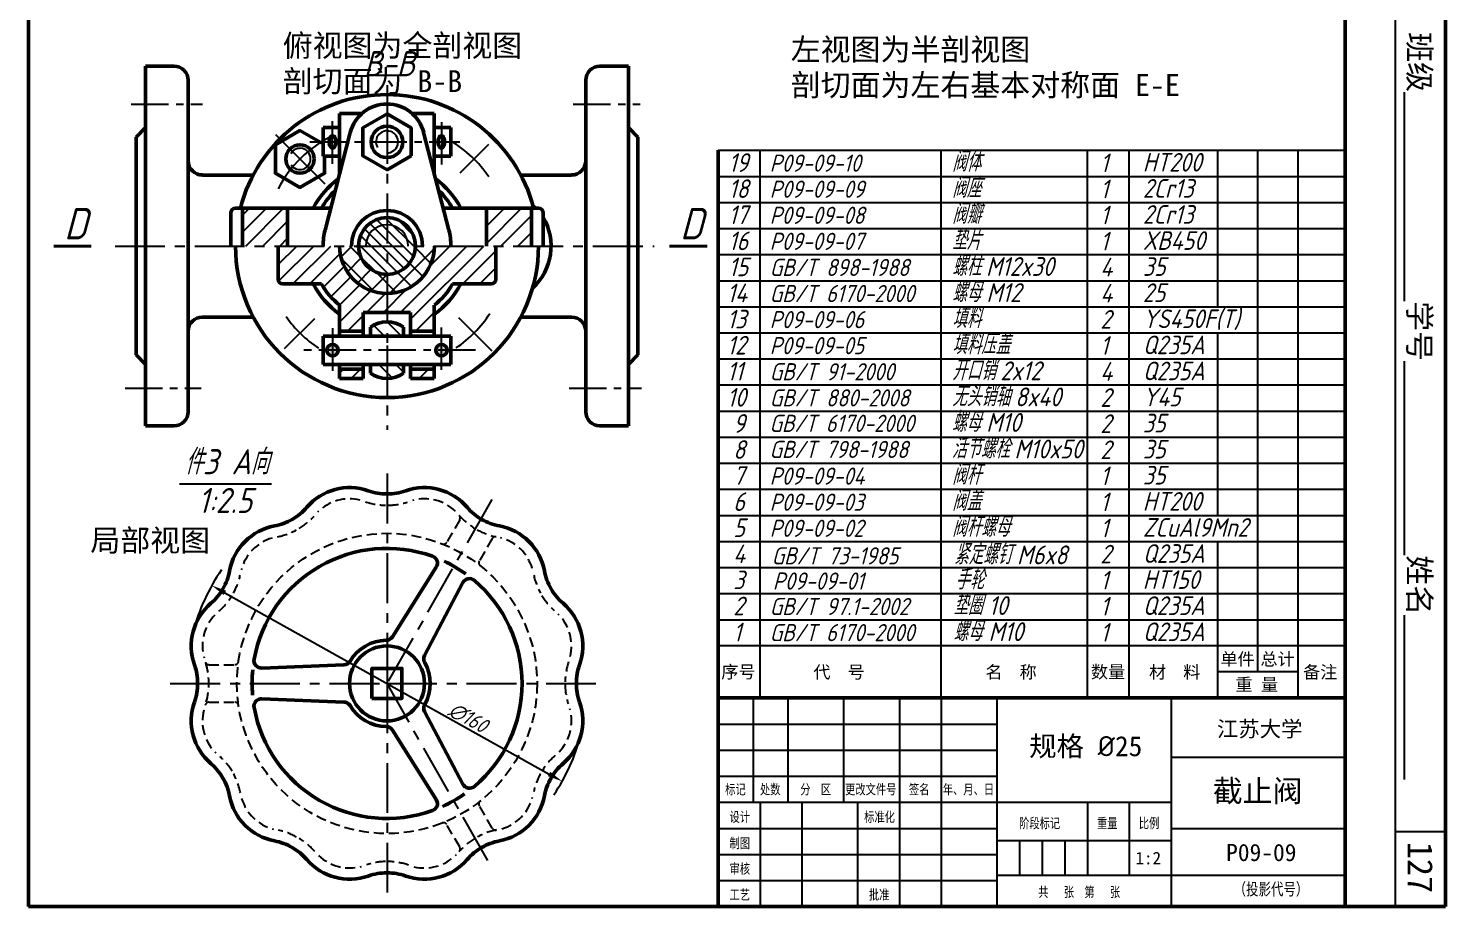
# Model space of a CAD drawing. Header units: millimetres. Extents: x 0 to 226, y 0 to 322.
# Drawn here: x 0 to 226, y 0 to 140 of the extents above; entities that cross this region are included whole.
import ezdxf

# ---------------------------------------------------------------- set-up
doc = ezdxf.new("R2010")
doc.units = ezdxf.units.MM
doc.header["$LTSCALE"] = 0.25
doc.linetypes.add('CENTER', pattern=[50.8, 31.75, -6.35, 6.35, -6.35])
doc.linetypes.add('HIDDEN', pattern=[9.525, 6.35, -3.175])
for name, color, linetype in [('点画线层', 7, 'CENTER'), ('答案', 1, 'Continuous'), ('细实线层', 7, 'Continuous'), ('虚线层', 7, 'HIDDEN')]:
    doc.layers.add(name, color=color, linetype=linetype)
doc.layers.add('粗实线层', color=7, linetype='Continuous', lineweight=50)
doc.styles.get("Standard").update_dxf_attribs({"font": 'gbeitc.shx', "height": 4, "bigfont": 'gbcbig.shx'})
doc.styles.add('宋体', font='', dxfattribs={"height": 3.5})
doc.styles.get('宋体').set_extended_font_data('SimSun')
pattern_1 = [(45, (285.2542, 328.7893), (-1.35551, 1.35551), [])]

msp = doc.modelspace()

# ---------------------------------------------------------------- hatches: boundary and pattern name
at = {"layer": '细实线层'}
h = msp.add_hatch(dxfattribs=at)
h.set_pattern_fill('ANSI31', color=256, scale=0.603774, style=0)
h.set_pattern_definition(pattern_1)
h.paths.add_polyline_path([(80.21, 105.3), (80.21, 111.34), (73.04, 111.34), (73.04, 105.3)])
h.paths.add_polyline_path([(34.17, 111.34), (34.17, 105.3), (41.34, 105.3), (41.34, 111.34)])
h = msp.add_hatch(dxfattribs=at)
h.set_pattern_fill('ANSI31', color=256, scale=0.377358, angle=-90, style=0)
h.set_pattern_definition([(315, (285.2542, 328.7893), (0.847194, 0.847194), [])])
h.paths.add_polyline_path([(60.58, 105.3), (61.72, 105.3, 0.414214), (57.19, 109.83), (57.19, 108.7, -0.414214)])
h.paths.add_polyline_path([(57.19, 108.7), (57.19, 105.3), (60.58, 105.3, 0.414214)], flags=17)
h.paths.add_polyline_path([(57.19, 105.3), (57.19, 100.77, 0.414214), (61.72, 105.3)])
h.paths.add_polyline_path([(52.66, 105.3, 0.414214), (57.19, 100.77), (57.19, 105.3)])
h.paths.add_polyline_path([(53.79, 105.3), (57.19, 105.3), (57.19, 108.7, 0.414214)], flags=16)
h.paths.add_polyline_path([(57.19, 108.7), (57.19, 109.83, 0.414214), (52.66, 105.3), (53.79, 105.3, -0.414214)])
h = msp.add_hatch(dxfattribs=at)
h.set_pattern_fill('ANSI31', color=256, scale=0.603774, style=0)
h.set_pattern_definition(pattern_1)
h.paths.add_polyline_path([(67.64, 99.26), (73.79, 99.26, 0.414214), (74.55, 100.02), (74.55, 105.3), (64.73, 105.3, -0.414214), (57.19, 97.75), (57.19, 94.73), (60.96, 94.73), (60.96, 91.72), (64.73, 91.72), (64.73, 95.87, 0.093286)])
h.paths.add_polyline_path([(46.73, 99.26, 0.093286), (49.64, 95.87), (49.64, 91.72), (53.41, 91.72), (53.41, 94.73), (57.19, 94.73), (57.19, 97.75, -0.414214), (49.64, 105.3), (39.83, 105.3), (39.83, 100.02, 0.414214), (40.58, 99.26)])
h.paths.add_polyline_path([(64.73, 84.17), (64.73, 85.68), (60.96, 85.68), (60.96, 84.17)])
h.paths.add_polyline_path([(49.64, 85.68), (49.64, 84.17), (53.41, 84.17), (53.41, 85.68)])
h = msp.add_hatch(dxfattribs=at)
h.set_pattern_fill('ANSI31', color=256, scale=0.754717, angle=-90, style=0)
h.set_pattern_definition([(315, (285.2542, 328.7893), (1.694388, 1.694388), [])])
h.paths.add_polyline_path([(64.73, 105.3), (61.72, 105.3, -0.414214), (57.19, 100.77), (57.19, 97.75, 0.414214)])
h.paths.add_polyline_path([(57.19, 97.75), (57.19, 100.77, -0.414214), (52.66, 105.3), (49.64, 105.3, 0.414214)])
h = msp.add_hatch(dxfattribs=at)
h.set_pattern_fill('ANSI31', color=256, scale=0.754717, style=0)
h.set_pattern_definition([(45, (285.2542, 328.7893), (-1.694388, 1.694388), [])])
h.paths.add_polyline_path([(57.19, 100.77), (57.19, 97.75, 0.414214), (64.73, 105.3), (61.72, 105.3, -0.414214)])
h.paths.add_polyline_path([(52.66, 105.3), (49.64, 105.3, 0.414214), (57.19, 97.75), (57.19, 100.77, -0.414214)])
h = msp.add_hatch(dxfattribs=at)
h.set_pattern_fill('ANSI31', color=256, scale=0.603774, angle=-90, style=0)
h.set_pattern_definition([(315, (285.2542, 328.7893), (1.35551, 1.35551), [])])
h.paths.add_polyline_path([(57.19, 93.23, 0.156977), (54.55, 92.38), (54.55, 90.96), (57.19, 90.96)])
h.paths.add_polyline_path([(59.83, 90.96), (59.83, 92.38, 0.156977), (57.19, 93.23), (57.19, 90.96)])
h.paths.add_polyline_path([(57.19, 86.43), (57.19, 84.17, 0.156977), (59.83, 85.02), (59.83, 86.43)])
h.paths.add_polyline_path([(54.55, 86.43), (54.55, 85.02, 0.156977), (57.19, 84.17), (57.19, 86.43)])
h = msp.add_hatch(color=256, dxfattribs=at)
h.paths.add_polyline_path([(65.87, 88.7), (65.87, 89.6, 0.414214), (64.96, 88.7)])
h.paths.add_polyline_path([(66.77, 88.7, 0.414214), (65.87, 89.6), (65.87, 88.7)])
h.paths.add_polyline_path([(66.77, 88.7), (65.87, 88.7), (65.87, 87.79, 0.414214)])
h.paths.add_polyline_path([(65.87, 87.79), (65.87, 88.7), (64.96, 88.7, 0.414214)])
h.paths.add_polyline_path([(49.41, 88.7, 0.414214), (48.51, 89.6), (48.51, 88.7)])
h.paths.add_polyline_path([(49.41, 88.7), (48.51, 88.7), (48.51, 87.79, 0.414214)])
h.paths.add_polyline_path([(48.51, 87.79), (48.51, 88.7), (47.6, 88.7, 0.414214)])
h.paths.add_polyline_path([(48.51, 88.7), (48.51, 89.6, 0.414214), (47.6, 88.7)])

# ---------------------------------------------------------------- linework, layer by layer
at = {"lineweight": 50}
for p, q in [((0, 322), (0, 0)), ((210, 0), (210, 322)), ((226, 0), (226, 322)), ((210, 33.26), (110, 33.26)), ((110, 33.26), (110, 0)), ((0, 0), (226, 0))]:
    msp.add_line(p, q, dxfattribs=at)
for p, q in [((218, 0), (218, 322)), ((210, 41.58), (110, 41.58)), ((202.47, 37.42), (189.68, 37.42)), ((115.56, 33.26), (115.56, 16.63)), ((121.11, 33.26), (121.11, 16.63)), ((130, 33.26), (130, 16.63)), ((138.89, 33.26), (138.89, 0)), ((145.56, 33.26), (145.56, 0)), ((154.44, 33.26), (154.44, 0)), ((182.22, 33.26), (182.22, 0)), ((110, 29.1), (154.44, 29.1)), ((110, 24.95), (154.44, 24.95)), ((182.22, 23.82), (210, 23.82)), ((110, 20.79), (154.44, 20.79)), ((110, 16.63), (182.22, 16.63)), ((116.67, 16.63), (116.67, 0)), ((123.33, 16.63), (123.33, 0)), ((132.22, 16.63), (132.22, 0)), ((168.89, 16.63), (168.89, 5)), ((175.56, 16.63), (175.56, 5)), ((110, 12.47), (154.44, 12.47)), ((182.22, 12.47), (210, 12.47)), ((218, 12), (226, 12)), ((154.44, 10.55), (182.22, 10.55)), ((158.06, 10.55), (158.06, 5)), ((161.67, 10.55), (161.67, 5)), ((165.28, 10.55), (165.28, 5)), ((110, 8.32), (154.44, 8.32)), ((154.44, 5), (210, 5)), ((182.22, 5), (188.2, 5)), ((182.22, 5), (188.2, 5)), ((110, 4.16), (154.44, 4.16))]:
    msp.add_line(p, q)
msp.add_arc((74.25, 105.3), 9.1, 41.5734, 47.5917)
at = {"layer": '点画线层'}
for p, q in [((57.19, 130.92), (57.19, 122.53)), ((48.51, 118.41), (48.51, 125.19)), ((57.19, 126.36), (57.19, 89.42)), ((65.87, 125.03), (65.87, 118.3)), ((73.35, 121.46), (68.8, 116.92)), ((13.83, 105.3), (99.78, 105.3)), ((45.61, 93.72), (40.8, 88.92)), ((68.59, 93.9), (73.89, 88.6)), ((48.51, 92.19), (48.51, 85.41)), ((65.87, 85.57), (65.87, 92.3)), ((57.19, 89.42), (57.19, 76)), ((57.19, 69.03), (57.19, 35.58)), ((73.89, 64.88), (57.19, 35.58)), ((22.64, 35.58), (57.19, 35.58)), ((73.28, 7.34), (57.19, 35.58)), ((57.19, 35.58), (57.19, 1.52)), ((57.19, 35.58), (90.51, 35.58))]:
    msp.add_line(p, q, dxfattribs=at)
at = {"layer": '点画线层', "ltscale": 0.75}
for p, q in [((16.41, 127.94), (27.77, 127.94)), ((86.89, 127.94), (97.54, 127.94)), ((44.89, 121.9), (68.82, 121.9)), ((71.32, 88.7), (43.21, 88.7)), ((15.43, 82.66), (27.55, 82.66)), ((86.22, 82.66), (97.76, 82.66))]:
    msp.add_line(p, q, dxfattribs=at)
at = {"layer": '点画线层'}
for start, end in [(34.1448, 58.6585), (214.9777, 236.0889), (304.1541, 326.8256)]:
    msp.add_arc((57.19, 105.3), 19.62, start, end, dxfattribs=at)
at = {"layer": '答案', "lineweight": 40}
for p, q in [((4.04, 105.3), (10.04, 105.3)), ((102.24, 105.3), (108.24, 105.3))]:
    msp.add_line(p, q, dxfattribs=at)
at = {"layer": '粗实线层'}
for p, q in [((18.7, 133.98), (23.22, 133.98)), ((18.7, 76.62), (18.7, 133.98)), ((91.15, 133.98), (95.68, 133.98)), ((95.68, 133.98), (95.68, 76.62)), ((25.49, 131.72), (25.49, 91.72)), ((88.89, 91.72), (88.89, 131.72)), ((49.64, 116.83), (49.64, 126.43)), ((53.19, 126.43), (49.64, 126.43)), ((64.73, 126.43), (61.18, 126.43)), ((64.73, 116.83), (64.73, 126.43)), ((17.19, 122.66), (18.7, 124.17)), ((17.19, 122.66), (17.19, 87.94)), ((47, 119.64), (47, 124.17)), ((47, 124.17), (49.64, 124.17)), ((51.34, 123.41), (47.32, 107.85)), ((63.03, 123.41), (67.05, 107.85)), ((64.73, 124.17), (67.38, 124.17)), ((67.38, 124.17), (67.38, 119.64)), ((95.68, 124.17), (97.19, 122.66)), ((97.19, 122.66), (97.19, 87.94)), ((110, 33.26), (110, 120.57)), ((49.64, 119.64), (47, 119.64)), ((67.38, 119.64), (64.73, 119.64)), ((27.75, 116.62), (35.85, 116.62)), ((78.52, 116.62), (86.62, 116.62)), ((48.22, 111.34), (33.04, 111.34)), ((34.17, 111.34), (34.17, 105.3)), ((41.34, 111.34), (41.34, 105.3)), ((81.34, 111.34), (66.15, 111.34)), ((73.04, 111.34), (73.04, 105.3)), ((80.21, 111.34), (80.21, 105.3)), ((32.28, 110.58), (32.28, 105.3)), ((82.09, 110.58), (82.09, 105.3)), ((39.83, 100.02), (39.83, 105.3)), ((74.55, 105.3), (74.55, 100.02)), ((46.73, 99.26), (40.58, 99.26)), ((73.79, 99.26), (67.64, 99.26)), ((49.64, 95.87), (49.64, 90.96)), ((64.73, 95.87), (64.73, 90.96)), ((27.75, 93.98), (35.85, 93.98)), ((53.41, 94.73), (53.41, 90.96)), ((60.96, 94.73), (53.41, 94.73)), ((60.96, 94.73), (60.96, 90.96)), ((78.52, 93.98), (86.62, 93.98)), ((25.49, 91.72), (25.49, 78.89)), ((67.38, 90.96), (47, 90.96)), ((47, 90.96), (47, 86.43)), ((53.41, 91.72), (49.64, 91.72)), ((54.55, 92.38), (54.55, 90.96)), ((59.83, 92.38), (59.83, 90.96)), ((64.73, 91.72), (60.96, 91.72)), ((67.38, 86.43), (67.38, 90.96)), ((88.89, 78.89), (88.89, 91.72)), ((17.19, 87.94), (18.7, 86.43)), ((47, 86.43), (67.38, 86.43)), ((49.64, 86.43), (49.64, 84.17)), ((53.41, 86.43), (53.41, 84.17)), ((54.55, 86.43), (54.55, 85.02)), ((59.83, 86.43), (59.83, 85.02)), ((60.96, 86.43), (60.96, 84.17)), ((64.73, 86.43), (64.73, 84.17)), ((97.19, 87.94), (95.68, 86.43)), ((53.41, 85.68), (49.64, 85.68)), ((53.41, 84.17), (49.64, 84.17)), ((64.73, 85.68), (60.96, 85.68)), ((64.73, 84.17), (60.96, 84.17)), ((23.22, 76.62), (18.7, 76.62)), ((95.68, 76.62), (91.15, 76.62)), ((65.05, 54.09), (58.06, 43.02)), ((69.29, 51.65), (63.19, 40.05)), ((37.23, 38.03), (50.31, 38.55)), ((37.23, 33.13), (50.31, 32.62)), ((69.29, 19.52), (63.19, 31.11)), ((65.05, 17.07), (58.06, 28.15))]:
    msp.add_line(p, q, dxfattribs=at)
for points in [[(61.04, 119.68), (61.04, 124.13), (57.19, 126.36), (53.33, 124.13), (53.33, 119.68), (57.19, 117.45)], [(54.79, 33.19), (59.58, 33.19), (59.58, 37.98), (54.79, 37.98)]]:
    msp.add_lwpolyline(points, close=True, dxfattribs=at)
msp.add_lwpolyline([(47, 121.58), (43.31, 123.7), (39.39, 121.44), (39.39, 116.91), (43.31, 114.65), (47.23, 116.91), (47.23, 119.64)], dxfattribs=at)
for centre, radius in [((57.19, 121.9), 2.51), ((43.31, 119.18), 2.26), ((57.19, 105.3), 4.53), ((48.51, 88.7), 0.906), ((65.87, 88.7), 0.906), ((57.19, 35.58), 5.98)]:
    msp.add_circle(centre, radius, dxfattribs=at)
for centre, radius, start, end in [((23.22, 131.72), 2.26, 0, 90), ((91.15, 131.72), 2.26, 90, 180), ((57.19, 105.3), 24.15, 14.4775, 165.5225), ((57.19, 121.9), 6.04, 14.4775, 165.5225), ((27.75, 118.89), 2.26, 180, 270), ((86.62, 118.89), 2.26, 270, 0), ((57.19, 105.3), 13.21, 126.0048, 152.7971), ((57.19, 105.3), 13.21, 27.2029, 53.9952), ((57.19, 105.3), 12.08, 133.0607, 150), ((57.19, 105.3), 12.08, 30, 46.9393), ((33.04, 110.58), 0.755, 90, 180), ((57.19, 105.3), 5.66, 0, 180), ((81.34, 110.58), 0.755, 0, 90), ((74.25, 105.3), 9.1, 312.4083, 30.4446), ((57.19, 105.3), 10.19, 165.5225, 180), ((57.19, 105.3), 10.19, 0, 14.4775), ((57.19, 105.3), 24.15, 180, 0), ((57.19, 105.3), 7.55, 180, 0), ((40.58, 100.02), 0.755, 180, 270), ((73.79, 100.02), 0.755, 270, 0), ((57.19, 105.3), 13.21, 207.2029, 235.1501), ((57.19, 105.3), 12.08, 210, 231.3178), ((57.19, 105.3), 12.08, 308.6822, 330), ((57.19, 105.3), 13.21, 304.8499, 332.7971), ((27.75, 91.72), 2.26, 90, 180), ((57.19, 88.7), 4.53, 54.3147, 125.6853), ((86.62, 91.72), 2.26, 0, 90), ((57.19, 88.7), 4.53, 234.3147, 305.6853), ((23.22, 78.89), 2.26, 270, 0), ((91.15, 78.89), 2.26, 180, 270), ((51.23, 57.83), 8.97, 70.6006, 139.3994), ((57.19, 74.75), 8.97, 250.6006, 270), ((57.19, 74.75), 8.97, 270, 289.3994), ((63.15, 57.83), 8.97, 40.6006, 109.3994), ((37.6, 69.5), 8.97, 300, 319.3994), ((76.77, 69.5), 8.97, 220.6006, 240), ((37.6, 69.5), 8.97, 280.6006, 300), ((76.77, 69.5), 8.97, 240, 259.3994), ((40.9, 51.87), 8.97, 100.6006, 169.3994), ((73.47, 51.87), 8.97, 10.6006, 79.3994), ((57.19, 35.58), 21.53, 70.3237, 169.6763), ((64.03, 54.73), 1.2, 327.7473, 70.3237), ((57.19, 35.58), 21.51, 54.2235, 64.9825), ((23.27, 55.17), 8.97, 330, 349.3994), ((70.35, 51.09), 1.2, 49.6763, 152.2527), ((57.19, 35.58), 21.53, 310.3237, 49.6763), ((91.11, 55.17), 8.97, 190.6006, 210), ((23.27, 55.17), 8.97, 310.6006, 330), ((91.11, 55.17), 8.97, 210, 229.3994), ((34.94, 41.54), 8.97, 130.6006, 199.3994), ((79.43, 41.54), 8.97, 340.6006, 49.3994), ((57.05, 43.66), 1.2, 271.0036, 327.7473), ((57.19, 35.58), 6.88, 91.0036, 148.9964), ((18.02, 35.58), 8.97, 0, 19.3994), ((37.18, 39.23), 1.2, 169.6763, 272.2527), ((50.27, 39.74), 1.2, 272.2527, 328.9964), ((64.25, 39.5), 1.2, 152.2527, 208.9964), ((57.19, 35.58), 6.88, 331.0036, 28.9964), ((96.36, 35.58), 8.97, 160.6006, 180), ((57.19, 35.58), 21.51, 174.2235, 184.9825), ((18.02, 35.58), 8.97, 340.6006, 0), ((96.36, 35.58), 8.97, 180, 199.3994), ((34.94, 29.62), 8.97, 160.6006, 229.3994), ((37.18, 31.94), 1.2, 87.7473, 190.3237), ((57.19, 35.58), 21.53, 190.3237, 289.6763), ((50.27, 31.42), 1.2, 31.0036, 87.7473), ((57.19, 35.58), 6.88, 211.0036, 268.9964), ((64.25, 31.67), 1.2, 151.0036, 207.7473), ((79.43, 29.62), 8.97, 310.6006, 19.3994), ((57.05, 27.51), 1.2, 32.2527, 88.9964), ((23.27, 16), 8.97, 10.6006, 49.3994), ((91.11, 16), 8.97, 130.6006, 150), ((91.11, 16), 8.97, 150, 169.3994), ((70.35, 20.08), 1.2, 207.7473, 310.3237), ((40.9, 19.3), 8.97, 190.6006, 259.3994), ((64.03, 16.43), 1.2, 289.6763, 32.2527), ((57.19, 35.58), 21.51, 294.2235, 304.9825), ((73.47, 19.3), 8.97, 280.6006, 349.3994), ((37.6, 1.66), 8.97, 60, 79.3994), ((37.6, 1.66), 8.97, 40.6006, 60), ((76.77, 1.66), 8.97, 120, 139.3994), ((76.77, 1.66), 8.97, 100.6006, 120), ((51.23, 13.34), 8.97, 220.6006, 289.3994), ((63.15, 13.34), 8.97, 250.6006, 319.3994), ((57.19, -3.58), 8.97, 90, 109.3994), ((57.19, -3.58), 8.97, 70.6006, 90)]:
    msp.add_arc(centre, radius, start, end, dxfattribs=at)
for points in [[(48, 121.9), (48.02, 121.99), (47.91, 122.31), (48.23, 122.9), (48.51, 122.9)], [(49.02, 121.9), (49, 121.99), (49.1, 122.31), (48.78, 122.9), (48.51, 122.9)], [(65.36, 121.9), (65.38, 121.99), (65.27, 122.31), (65.59, 122.9), (65.87, 122.9)], [(66.37, 121.9), (66.36, 121.99), (66.46, 122.31), (66.14, 122.9), (65.87, 122.9)], [(48, 121.9), (48.02, 121.81), (47.91, 121.5), (48.23, 120.91), (48.51, 120.91)], [(49.02, 121.9), (49, 121.81), (49.1, 121.5), (48.78, 120.91), (48.51, 120.91)], [(65.36, 121.9), (65.38, 121.81), (65.27, 121.5), (65.59, 120.91), (65.87, 120.91)], [(66.37, 121.9), (66.36, 121.81), (66.46, 121.5), (66.14, 120.91), (65.87, 120.91)]]:
    msp.add_open_spline(points, degree=3, knots=[0.427106, 0.427106, 0.427106, 0.427106, 0.953024, 2.051241, 2.051241, 2.051241, 2.051241], dxfattribs=at)
at = {"layer": '细实线层'}
for p, q in [((39.4, 123.09), (47.28, 115.21)), ((110, 120.57), (210, 120.57)), ((110, 120.57), (210, 120.57)), ((116.67, 33.26), (116.67, 120.57)), ((145.56, 33.26), (145.56, 120.57)), ((168.89, 33.26), (168.89, 120.57)), ((175.56, 33.26), (175.56, 120.57)), ((189.68, 95.62), (189.68, 120.57)), ((196.07, 37.42), (196.07, 120.57)), ((202.47, 33.26), (202.47, 120.57)), ((110, 116.41), (210, 116.41)), ((110, 112.25), (210, 112.25)), ((110, 108.1), (210, 108.1)), ((110, 103.94), (210, 103.94)), ((110, 99.78), (210, 99.78)), ((110, 95.62), (210, 95.62)), ((110, 91.47), (210, 91.47)), ((189.68, 62.36), (189.68, 91.47)), ((110, 87.31), (210, 87.31)), ((110, 83.15), (210, 83.15)), ((110, 78.99), (210, 78.99)), ((110, 74.84), (210, 74.84)), ((110, 70.68), (210, 70.68)), ((24.09, 67.4), (38.78, 67.4)), ((110, 66.52), (210, 66.52)), ((110, 62.36), (210, 62.36)), ((110, 58.21), (210, 58.21)), ((189.68, 33.26), (189.68, 58.21)), ((110, 54.05), (210, 54.05)), ((31.34, 50.03), (83.03, 21.14)), ((110, 49.89), (210, 49.89)), ((110, 45.73), (210, 45.73))]:
    msp.add_line(p, q, dxfattribs=at)
for centre, radius, start, end in [((57.19, 105.3), 19.62, 116.7362, 152.2795), ((57.19, 121.9), 1.76, 270, 211.3904), ((43.31, 119.18), 1.7, 213.3838, 150.2969), ((57.19, 105.3), 3.4, 0, 180), ((57.19, 35.58), 32, 145.5346, 165), ((57.19, 35.58), 32, 326.2644, 345)]:
    msp.add_arc(centre, radius, start, end, dxfattribs=at)
for points in [[(31.54, 50.37), (31.15, 49.68), (29.25, 51.19)], [(83.23, 21.49), (82.84, 20.79), (85.12, 19.97)]]:
    msp.add_solid(points, dxfattribs=at)
at = {"layer": '虚线层'}
for p, q in [((68.79, 61.66), (66.73, 58.09)), ((73.97, 58.67), (71.91, 55.1)), ((28.8, 38.57), (32.93, 38.57)), ((28.8, 32.59), (32.93, 32.59)), ((73.97, 12.5), (71.91, 16.07)), ((68.79, 9.51), (66.73, 13.08))]:
    msp.add_line(p, q, dxfattribs=at)
msp.add_circle((57.19, 35.58), 23.93, dxfattribs=at)
for centre, radius, start, end in [((51.23, 57.83), 7.18, 76.4873, 135.2576), ((57.19, 74.75), 10.77, 251.3595, 268.6773), ((57.19, 74.75), 10.77, 271.223, 287.5955), ((63.15, 57.83), 7.18, 46.4873, 105.2576), ((37.6, 69.5), 10.77, 301.223, 317.5955), ((76.77, 69.5), 10.77, 221.3595, 238.6773), ((68.27, 61.96), 0.598, 330, 41.5915), ((37.6, 69.5), 10.77, 281.3595, 298.6773), ((76.77, 69.5), 10.77, 241.223, 257.5955), ((74.49, 58.37), 0.598, 78.4085, 150), ((73.47, 51.87), 7.18, 16.4873, 75.2576), ((40.9, 51.87), 7.18, 106.4873, 165.2576), ((66.21, 58.39), 0.598, 248.415, 330), ((72.42, 54.8), 0.598, 150, 231.585), ((23.27, 55.17), 10.77, 331.223, 347.5955), ((91.11, 55.17), 10.77, 192.4045, 208.777), ((23.27, 55.17), 10.77, 311.3595, 328.6773), ((91.11, 55.17), 10.77, 211.223, 227.5955), ((34.94, 41.54), 7.18, 136.4873, 195.2576), ((79.43, 41.54), 7.18, 346.4873, 45.2576), ((28.8, 39.17), 0.598, 198.4085, 270), ((18.02, 35.58), 10.77, 343.8724, 17.5955), ((32.93, 39.17), 0.598, 270, 351.585), ((96.36, 35.58), 10.77, 161.3595, 178.6773), ((96.36, 35.58), 10.77, 181.223, 197.5955), ((18.02, 35.58), 10.77, 341.3595, 341.5915), ((28.8, 31.99), 0.598, 90, 161.5915), ((32.93, 31.99), 0.598, 8.415, 90), ((34.94, 29.62), 7.18, 166.4873, 225.2576), ((79.43, 29.62), 7.18, 316.4873, 15.2576), ((23.27, 16), 10.77, 31.223, 47.5955), ((91.11, 16), 10.77, 131.3595, 148.6773), ((23.27, 16), 10.77, 11.3595, 28.6773), ((91.11, 16), 10.77, 151.223, 167.5955), ((40.9, 19.3), 7.18, 196.4873, 255.2576), ((72.42, 16.37), 0.598, 128.415, 210), ((73.47, 19.3), 7.18, 286.4873, 345.2576), ((37.6, 1.66), 10.77, 61.223, 77.5955), ((66.21, 12.78), 0.598, 30, 111.585), ((76.77, 1.66), 10.77, 101.3595, 118.6773), ((74.49, 12.8), 0.598, 210, 281.5915), ((37.6, 1.66), 10.77, 41.3595, 58.6773), ((68.27, 9.21), 0.598, 318.4085, 30), ((76.77, 1.66), 10.77, 121.223, 137.5955), ((51.23, 13.34), 7.18, 226.4873, 285.2576), ((57.19, -3.58), 10.77, 91.223, 107.5955), ((57.19, -3.58), 10.77, 71.3595, 88.6773), ((63.15, 13.34), 7.18, 256.4873, 315.2576)]:
    msp.add_arc(centre, radius, start, end, dxfattribs=at)

# ---------------------------------------------------------------- texts
at = {"style": '宋体'}
for s, height, p in [('班级%%U              %%U学号%%U             %%U姓名%%U           ', 3.5, (220.07, 139.39)), ('127', 4, (219.96, 10.33))]:
    msp.add_text(s, height=height, rotation=270, dxfattribs=at).set_placement(p)
for s, height, p in [('单件', 2, (190.09, 38.45)), ('总计', 2, (196.47, 38.45)), ('序号', 2, (110.5, 36.42)), ('代  号', 2, (125.18, 36.39)), ('名  称', 2, (152.61, 36.39)), ('数量', 2, (169.44, 36.42)), ('材  料', 2, (178.7, 36.39)), ('备注', 2, (203.28, 36.39)), ('重 量', 2, (192.47, 34.41)), ('江苏大学', 2.5, (189.53, 27.08)), ('截止阀', 3.5, (188.86, 16.69)), ('P09-09', 2.75, (190.99, 7.26)), ('1:2', 2, (176.54, 6.74))]:
    msp.add_text(s, height=height, dxfattribs=at).set_placement(p)
at = {"style": '宋体', "width": 0.75}
for s, height, p in [('标记', 1.6, (111.11, 17.9)), ('处数', 1.6, (116.66, 17.9)), ('分  区', 1.6, (123.09, 17.9)), ('更改文件号', 1.6, (130.24, 17.9)), ('签名', 1.6, (140.41, 17.9)), ('年、月、日', 1.6, (145.82, 17.9)), ('设计', 1.6, (111.81, 13.51)), ('标准化', 1.6, (133.27, 13.51)), ('阶段标记', 1.6, (157.99, 12.51)), ('重量', 1.6, (170.4, 12.51)), ('比例', 1.6, (177.07, 12.51)), ('制图', 1.6, (111.81, 9.32)), ('审核', 1.6, (111.81, 5.25)), ('工艺', 1.6, (111.81, 1.11)), ('批准', 1.6, (134.03, 1.11)), ('共   张  第   张', 1.6, (161.03, 1.53)), ('（投影代号）', 1.944, (192.18, 1.82))]:
    msp.add_text(s, height=height, dxfattribs=at).set_placement(p)
at = {"layer": '答案', "style": '宋体'}
for s, p in [('俯视图为全剖视图', (40.56, 135.51)), ('左视图为半剖视图', (121.57, 134.89)), ('剖切面为 B-B', (40.56, 129.83)), ('剖切面为左右基本对称面 E-E', (121.57, 129.21)), ('局部视图', (9.89, 56.63))]:
    msp.add_text(s, height=3.5, dxfattribs=at).set_placement(p)
at = {"layer": '答案'}
for p in [(5.69, 106.36), (103.9, 106.36)]:
    msp.add_text('D', height=5, dxfattribs=at).set_placement(p)
at = {"layer": '细实线层'}
for s, height, p in [('B-B', 4, (53.5, 132.37)), ('19', 2.97, (111.66, 117.12)), ('P09-09-10', 2.741, (118.22, 117.15)), ('阀体', 3.2, (147.29, 117.17)), ('1', 2.97, (170.93, 117.08)), ('HT200', 2.97, (177.71, 117.17)), ('18', 2.97, (111.66, 112.96)), ('P09-09-09', 2.741, (118.22, 112.99)), ('阀座', 3.2, (147.29, 113.01)), ('1', 2.97, (170.93, 112.92)), ('2Cr13', 2.97, (177.71, 113.01)), ('17', 2.97, (111.66, 108.8)), ('P09-09-08', 2.741, (118.22, 108.83)), ('阀瓣', 3.2, (147.29, 108.85)), ('1', 2.97, (170.93, 108.76)), ('2Cr13', 2.97, (177.71, 108.85)), ('16', 2.97, (111.66, 104.64)), ('P09-09-07', 2.741, (118.22, 104.68)), ('垫片', 3.2, (147.29, 104.69)), ('1', 2.97, (170.93, 104.6)), ('XB450', 2.97, (177.71, 104.69)), ('螺柱', 3.2, (147.29, 100.54)), ('15', 2.97, (111.66, 100.49)), ('GB/T 898-1988', 2.7412, (118.22, 100.52)), ('M12x30', 3, (152.71, 100.54)), ('4', 2.97, (170.93, 100.45)), ('35', 2.97, (177.71, 100.54)), ('螺母', 3.2, (147.29, 96.38)), ('14', 2.97, (111.42, 96.33)), ('GB/T 6170-2000', 2.7412, (118.22, 96.36)), ('M12', 3, (152.77, 96.38)), ('4', 2.97, (170.93, 96.29)), ('25', 2.97, (177.71, 96.38)), ('13', 2.97, (111.42, 92.17)), ('P09-09-06', 2.741, (118.22, 92.2)), ('填料', 3.2, (147.29, 92.22)), ('2', 2.97, (170.93, 92.13)), ('YS450F(T)', 2.97, (177.71, 92.22)), ('12', 2.97, (111.42, 88.01)), ('P09-09-05', 2.741, (118.22, 88.05)), ('填料压盖', 3.2, (147.29, 88.06)), ('1', 2.97, (170.93, 87.97)), ('Q235A', 2.97, (177.71, 88.06)), ('11', 2.97, (111.42, 83.86)), ('GB/T 91-2000', 2.7412, (118.22, 83.89)), ('开口销', 3.2, (147.29, 83.91)), ('2x12', 3, (154.99, 83.91)), ('4', 2.97, (170.93, 83.82)), ('Q235A', 2.97, (177.71, 83.91)), ('10', 2.97, (111.42, 79.7)), ('GB/T 880-2008', 2.7412, (118.22, 79.73)), ('无头销轴', 3.2, (147.29, 79.75)), ('8x40', 3, (157.34, 79.75)), ('2', 2.97, (170.93, 79.66)), ('Y45', 2.97, (177.71, 79.75)), ('螺母', 3.2, (147.25, 75.68)), ('9', 2.97, (112.4, 75.54)), ('GB/T 6170-2000', 2.7412, (118.18, 75.67)), ('M10', 3, (152.74, 75.68)), ('2', 2.97, (170.93, 75.5)), ('35', 2.97, (177.71, 75.59)), ('活节螺栓', 3.2, (147.25, 71.45)), ('件3 A向', 4, (24.95, 68.92)), ('8', 2.97, (112.4, 71.38)), ('GB/T 798-1988', 2.7412, (118.18, 71.51)), ('M10x50', 3, (157.24, 71.45)), ('2', 2.97, (170.93, 71.34)), ('35', 2.97, (177.71, 71.43)), ('7', 2.97, (112.4, 67.23)), ('阀杆', 3.2, (147.29, 67.28)), ('1', 2.97, (170.93, 67.19)), ('35', 2.97, (177.71, 67.28)), ('P09-09-04', 2.741, (118.22, 67.26)), ('1:2.5', 4, (27.05, 62.75)), ('6', 2.97, (112.4, 63.07)), ('P09-09-03', 2.741, (118.22, 63.1)), ('阀盖', 3.2, (147.29, 63.12)), ('1', 2.97, (170.93, 63.03)), ('HT200', 2.97, (177.71, 63.12)), ('5', 2.97, (112.4, 58.91)), ('P09-09-02', 2.741, (118.22, 58.94)), ('阀杆螺母', 3.2, (147.29, 58.96)), ('1', 2.97, (170.93, 58.87)), ('ZCuAl9Mn2 ', 2.97, (177.71, 58.96)), ('4', 2.97, (112.4, 54.75)), ('GB/T 73-1985', 2.7412, (118.53, 54.55)), ('紧定螺钉', 3.2, (147.6, 54.57)), ('M6x8', 3, (157.65, 54.57)), ('2', 2.97, (170.93, 54.71)), ('Q235A', 2.97, (177.71, 54.8)), ('3', 2.97, (112.4, 50.6)), ('P09-09-01', 2.741, (118.71, 50.53)), ('手轮', 3.2, (147.78, 50.55)), ('1', 2.97, (170.93, 50.56)), ('HT150', 2.97, (177.71, 50.65)), ('垫圈', 3.2, (147.5, 46.49)), ('2', 2.97, (112.4, 46.44)), ('GB/T 97.1-2002', 2.7412, (118.22, 46.47)), ('10', 3, (153.11, 46.49)), ('1', 2.97, (170.93, 46.4)), ('Q235A', 2.97, (177.71, 46.49)), ('1', 2.97, (112.4, 42.28)), ('螺母', 3.2, (147.5, 42.33)), ('M10', 3, (153.11, 42.33)), ('1', 2.97, (170.93, 42.24)), ('Q235A', 2.97, (177.71, 42.33)), ('GB/T 6170-2000', 2.7412, (118.22, 42.31))]:
    msp.add_text(s, height=height, dxfattribs=at).set_placement(p)
msp.add_text('∅160', height=2.393, rotation=330.8031, dxfattribs=at).set_placement((66.8, 30.69))
at = {"layer": '细实线层', "insert": (159.6, 27.18), "char_height": 3.2, "width": 21.8201, "attachment_point": 1, "style": '宋体'}
msp.add_mtext('规格 {\\fISOCPEUR|b0|i0|c0|p34;%%C}25', dxfattribs=at)

doc.saveas('drawing.dxf')
